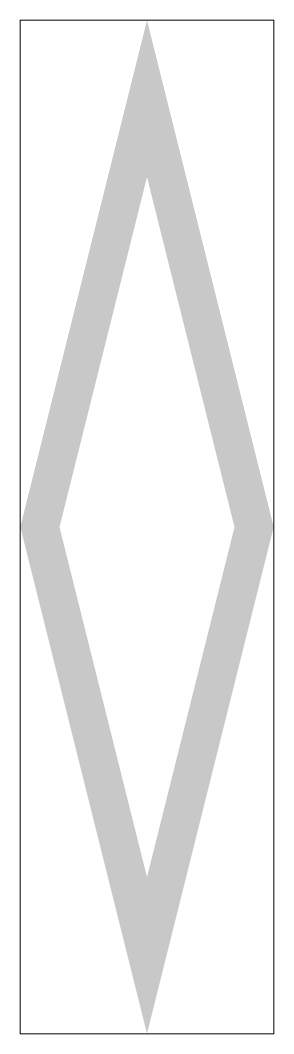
# Model space of a CAD drawing. Extents: x -1.6 to 1.6, y -6.6 to 6.6.
import ezdxf

# ---------------------------------------------------------------- set-up
doc = ezdxf.new("R2010")
doc.units = 0
doc.header["$LTSCALE"] = 0.01
doc.header["$MEASUREMENT"] = 0
doc.layers.get('0').update_dxf_attribs({"lineweight": 20})
doc.layers.get('Defpoints').update_dxf_attribs({"color": 111, "lineweight": 20})

msp = doc.modelspace()

# ---------------------------------------------------------------- hatches: boundary and pattern name
at = {"linetype": 'Continuous', "lineweight": 0}
h = msp.add_hatch(color=0, dxfattribs=at)
h.dxf.hatch_style = 1
h.paths.add_polyline_path([(-1.64, 0), (0, -6.562), (1.64, 0), (0, 6.562)])
h.paths.add_polyline_path([(0, 4.532), (1.133, 0), (0, -4.532), (-1.133, 0)], flags=16)

# ---------------------------------------------------------------- linework, layer by layer
at = {"layer": 'Defpoints'}
msp.add_lwpolyline([(-1.64, -6.562), (1.64, -6.562), (1.64, 6.562), (-1.64, 6.562)], close=True, dxfattribs=at)

doc.saveas('drawing.dxf')
